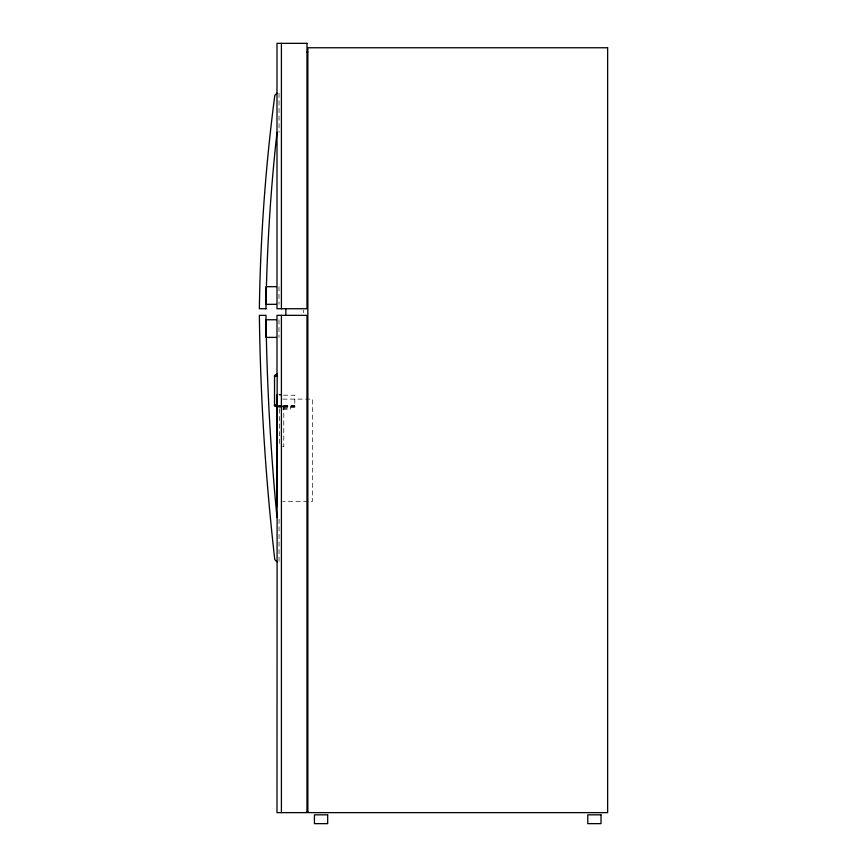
<?xml version="1.0" encoding="UTF-8"?>
<svg xmlns="http://www.w3.org/2000/svg" width="867" height="867" viewBox="0 0 867 867"><rect width="100%" height="100%" fill="white"/><g stroke="black" fill="none" stroke-linecap="round" stroke-linejoin="round"><path stroke-width="0.65" stroke-dasharray="4.33 3.25" d="M283.466 395.211L294.802 395.211L294.802 407.046L282.631 407.046M282.772 399.113L312.434 399.113L312.434 501.386L282.772 501.386M278.426 405.723L282.198 405.723M283.466 405.723L294.802 405.723M278.426 406.038L282.198 406.038M283.466 406.038L294.802 406.038M278.426 406.19L282.198 406.19M283.466 406.19L294.802 406.19M278.426 406.471L282.198 406.471M283.466 406.471L294.802 406.33M278.426 406.59L282.198 406.59M283.466 406.59L294.802 406.59M278.426 406.699L282.198 406.807M283.466 406.807L294.802 406.699M278.426 406.894L282.198 406.894M283.466 406.959L294.802 407.013M278.426 407.046L282.198 407.046M282.935 408.368L289.502 408.368L289.502 409.257M282.87 409.257L290.391 409.257L290.391 407.046M282.631 446.57L283.78 446.722L283.78 407.046M279.521 443.46L279.369 407.046M303.45 310.061L303.45 312.705M279.044 93.213L279.044 132.391M279.055 519.16L279.055 561.914M279.001 286.695L279.001 304.328M279.001 319.76L279.001 337.393"/><path stroke-width="1.3" d="M265.974 308.869L265.974 308.739A1847.295 1847.295 0 0 1 275.207 149.222L276.996 132.391M276.996 93.213L274.796 95.413A1854.524 1854.524 0 0 0 259.363 308.739L265.974 308.739M276.996 374.533L276.996 315.35L306.972 315.35L306.972 812.628L276.996 812.628L277.169 373.98L274.525 375.747L274.525 405.29L277.169 407.046M277.169 373.98L274.525 375.747L277.169 374.143M274.525 375.899L277.169 374.338M274.525 376.072L277.169 374.847M277.169 375.465L274.525 376.267L277.169 375.823M274.525 376.495L277.169 376.191M306.972 52.172L307.861 52.172M276.4 286.695L265.974 286.695L265.974 304.328L276.4 304.328M276.974 517.209A2422.745 2422.745 0 0 1 265.974 315.35L259.363 315.35A2429.908 2429.908 0 0 0 274.796 559.714L277.169 561.914M276.4 319.76L265.974 319.76L265.974 337.393L276.4 337.393M277.061 394.702L277.191 505.797M279.217 394.702L281.407 394.702M306.972 811.75L307.861 811.75M277.169 406.038L274.525 405.29L277.169 406.894L274.525 405.29L277.169 405.723M277.169 406.959L274.525 405.29L277.169 406.19M277.169 406.807L274.525 405.29L277.169 406.33M277.169 406.699L274.525 405.29L277.169 406.471M274.525 405.29L277.169 406.59M285.817 308.739L285.817 315.35M281.407 43.35L281.407 308.739M281.407 315.35L281.407 812.628M306.972 43.35L276.996 43.35L276.996 308.739L306.972 308.739L306.972 43.35M607.637 47.761L307.861 47.761L307.861 812.628L607.637 812.628L607.637 47.761M327.672 814.828L314.439 814.828L314.439 823.65L327.672 823.65L327.672 814.828M601.026 814.828L587.793 814.828L587.793 823.65L601.026 823.65L601.026 814.828"/></g></svg>
